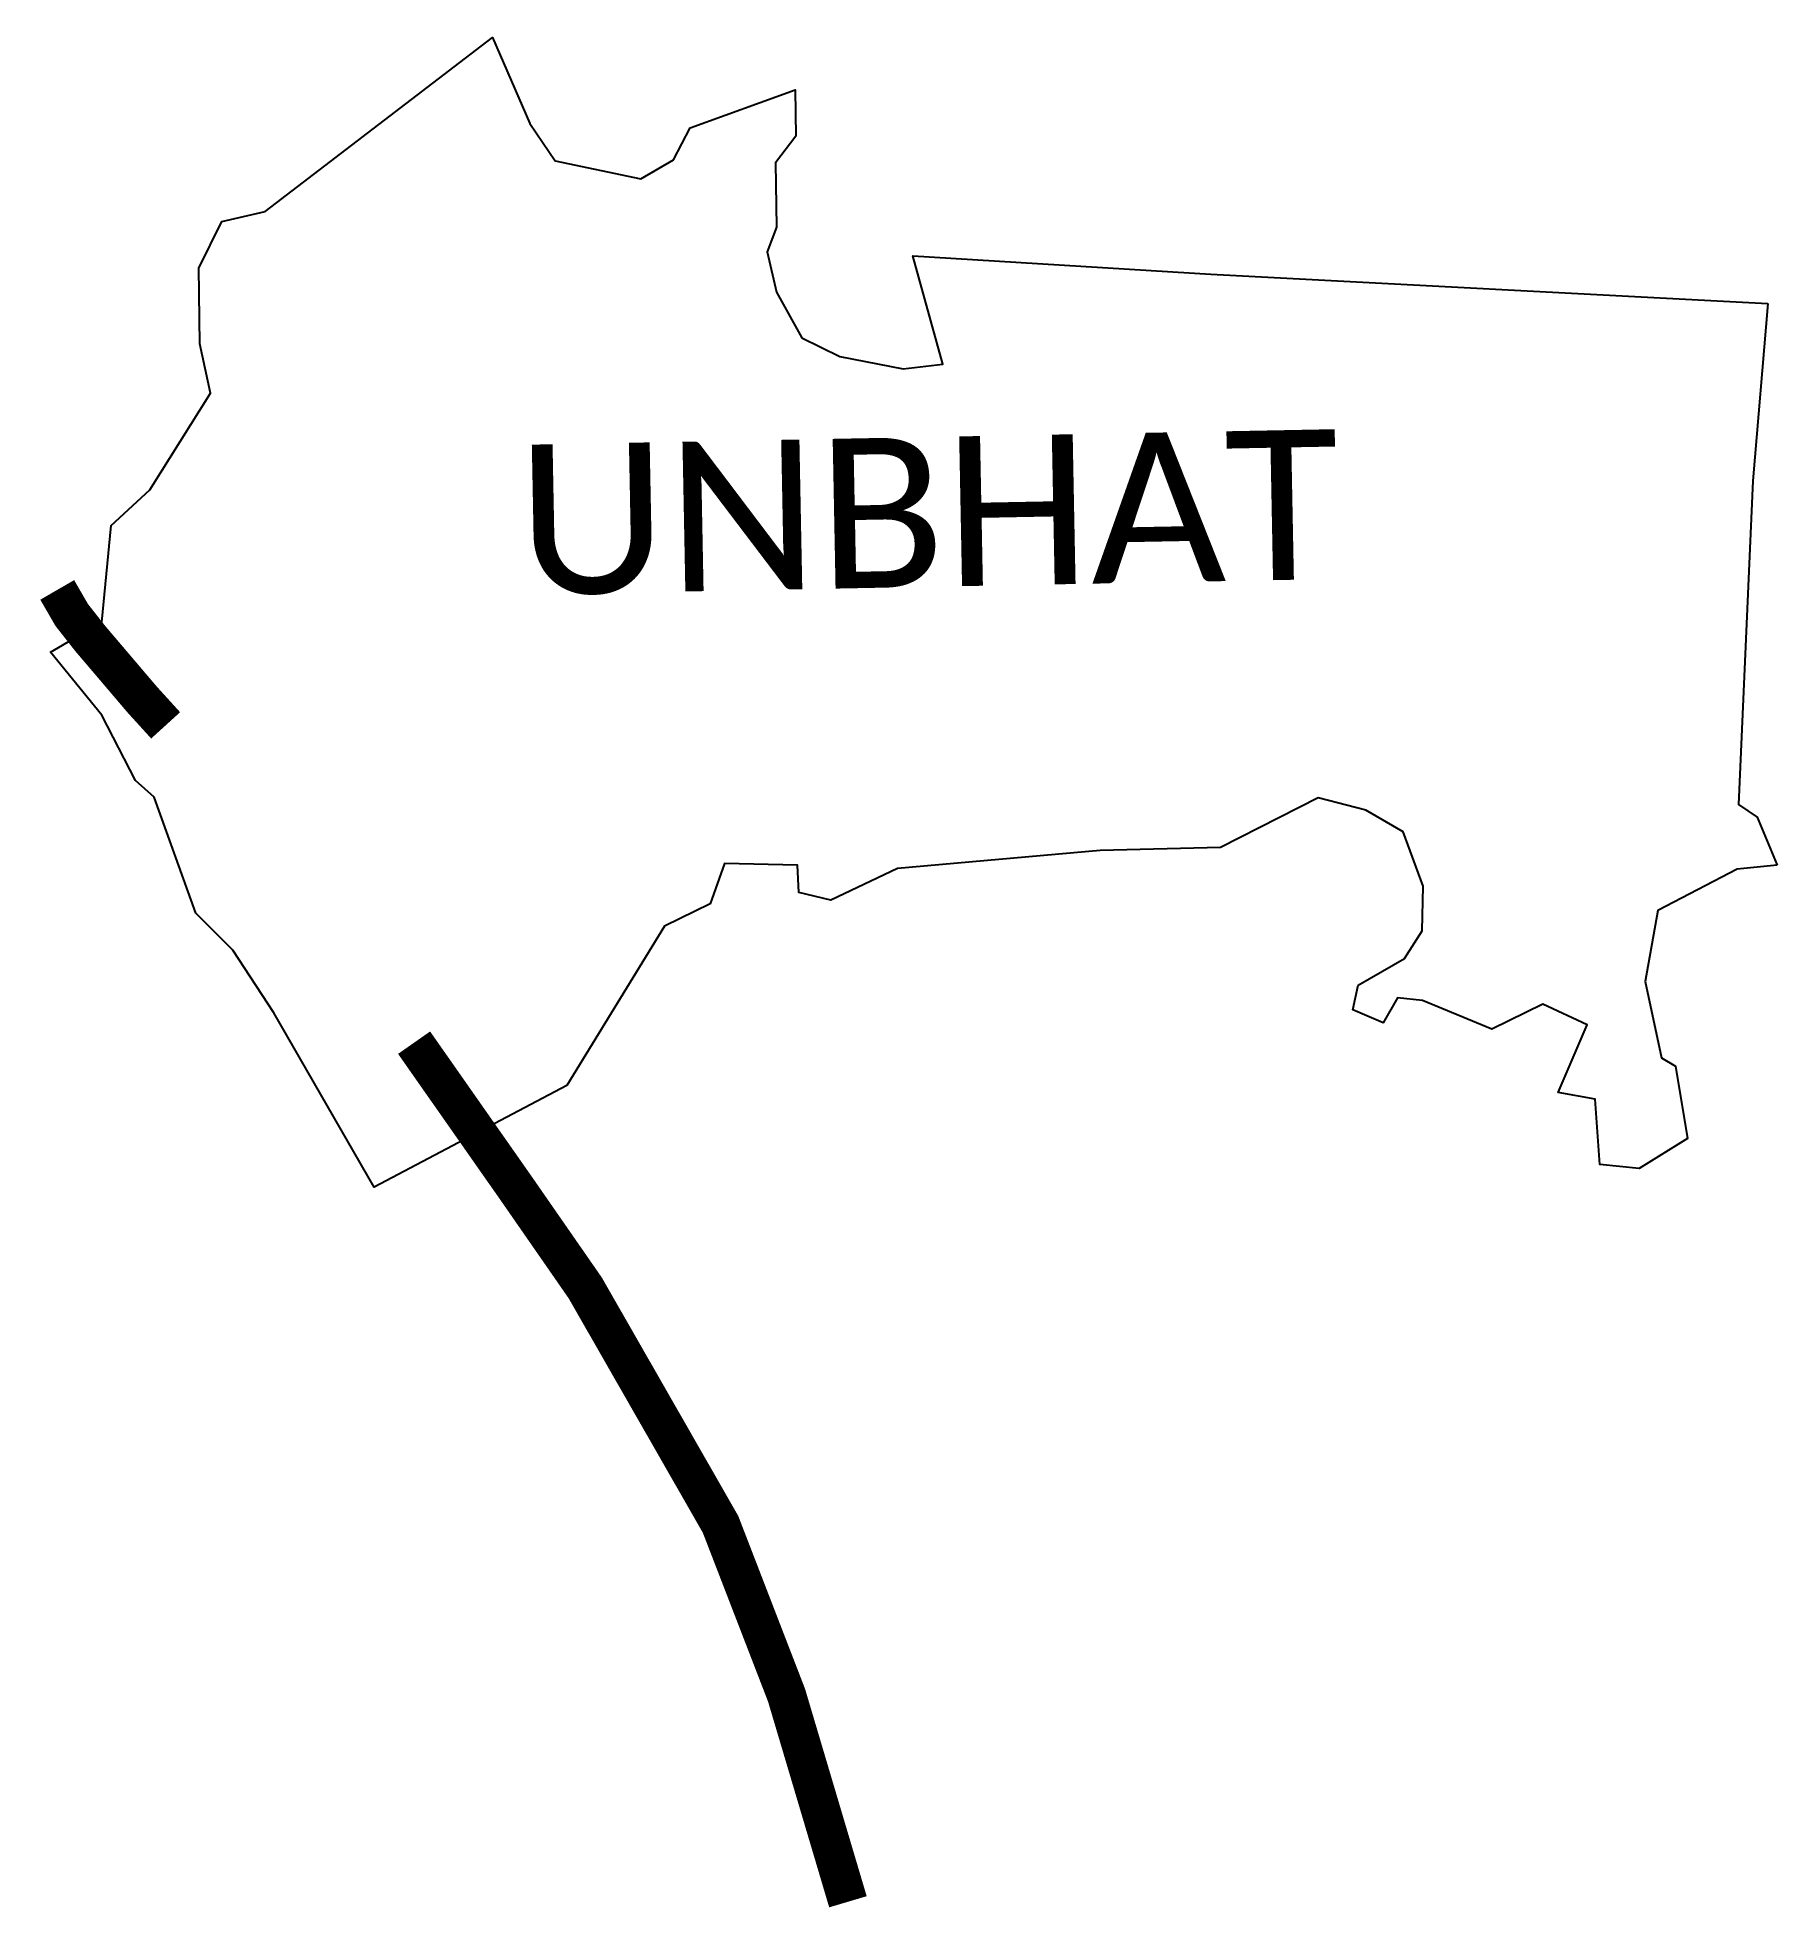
# Model space of a CAD drawing. Header units: metres. Extents: x 256475 to 258698, y 2191054 to 2193462.
import ezdxf

# ---------------------------------------------------------------- set-up
doc = ezdxf.new("R2010")
doc.units = ezdxf.units.M
doc.header["$MEASUREMENT"] = 0
for name, color, linetype in [('UNPROTECTED', 130, 'Continuous'), ('VILLAGE BOUNDRY', 3, 'Continuous'), ('VILLAGE NAME', 250, 'Continuous')]:
    doc.layers.add(name, color=color, linetype=linetype)
doc.styles.get("Standard").update_dxf_attribs({"font": 'arial.ttf'})

msp = doc.modelspace()

# ---------------------------------------------------------------- linework, layer by layer
at = {"layer": 'UNPROTECTED', "flags": 128}
for points in [[(256499.6, 2192756.5, 50, 50, 0), (256518.1, 2192724.5, 50, 50, 0), (256542, 2192694.1, 50, 50, 0), (256608.4, 2192616.1, 50, 50, 0), (256638.2, 2192583.3, 50, 50, 0)], [(256955.8, 2192177.7, 50, 50, 0), (257086.7, 2191990.8, 50, 50, 0), (257174.6, 2191864.1, 50, 50, 0), (257347.5, 2191562, 50, 50, 0), (257431.9, 2191343.5, 50, 50, 0), (257510.4, 2191079.4, 0, 0, 0)]]:
    msp.add_lwpolyline(points, format="xyseb", dxfattribs=at)
at = {"layer": 'VILLAGE BOUNDRY'}
msp.add_lwpolyline([(257974.3, 2193160), (258686.3, 2193122.7)], dxfattribs=at)
for points in [[(258698.4, 2192404.6, 0), (258647, 2192399.6, 0), (258545.7, 2192346.7, 0), (258529.5, 2192256, 0), (258550.5, 2192158.3, 0), (258568.3, 2192147.8, 0), (258583.6, 2192055.1, 0), (258522, 2192016.7, 0), (258471.7, 2192022, 0), (258465.4, 2192105.5, 0), (258418.4, 2192114, 0), (258455.3, 2192200.5, 0), (258398.8, 2192227, 0), (258333.6, 2192194.8, 0), (258244.7, 2192231.6, 0), (258213, 2192235.1, 0), (258194.6, 2192203.1, 0), (258155.6, 2192219.6, 0), (258162.7, 2192251.4, 0), (258221.7, 2192285.1, 0), (258244.3, 2192320.8, 0), (258245.7, 2192377.9, 0), (258220.1, 2192447.1, 0), (258172.5, 2192474.9, 0), (258111.6, 2192490.6, 0), (257986.5, 2192427, 0), (257832.9, 2192423.2, 0), (257573.8, 2192400.5, 0), (257488.6, 2192359.9, 0), (257447.6, 2192369.5, 0), (257445.9, 2192404.4, 0), (257352.7, 2192406.9, 0), (257334.3, 2192355, 0), (257275.8, 2192326.7, 0), (257150.9, 2192123, 0), (256904.7, 2191993, 0), (256776.4, 2192215.9, 0), (256723.9, 2192296.1, 0), (256677, 2192343.3, 0), (256623.5, 2192491.7, 0), (256599.8, 2192512.9, 0), (256556.6, 2192596.2, 0), (256490.9, 2192677.1, 0), (256556.7, 2192715.3, 0), (256568.6, 2192838.8, 0), (256617.9, 2192884.5, 0), (256695.7, 2193008, 0), (256681.7, 2193070.9, 0), (256680.5, 2193168, 0), (256710, 2193227.4, 0), (256765.3, 2193240.1, 0), (257055.9, 2193462.5, 0), (257103.7, 2193352.7, 0), (257136.2, 2193305.1, 0), (257245.6, 2193281.9, 0), (257287.4, 2193306.3, 0), (257308.7, 2193347.1, 0), (257443.1, 2193395.6, 0), (257443.6, 2193336.7, 0), (257417.8, 2193302.6, 0), (257418.9, 2193220.1, 0), (257407.2, 2193188.7, 0), (257419.2, 2193137.3, 0), (257451.4, 2193078.8, 0), (257499.9, 2193055, 0), (257581.2, 2193039.2, 0), (257631.8, 2193045.2, 0), (257593.2, 2193183.7, 0), (257974.3, 2193160, 0)], [(258686.3, 2193122.7, 0), (258667, 2192896, 0), (258648.7, 2192482, 0), (258672.7, 2192465.9, 0), (258698.4, 2192404.6, 0)]]:
    msp.add_polyline3d(points, dxfattribs=at)

# ---------------------------------------------------------------- texts
at = {"layer": 'VILLAGE NAME', "insert": (257085.9, 2192941.8), "char_height": 191.456, "attachment_point": 1, "rotation": 1.1028}
msp.add_mtext_dynamic_manual_height_columns('{\\fCalibri|b0|i0|c0|p34;UNBHAT}', width=1279.793, gutter_width=957.3, heights=[0], dxfattribs=at)

doc.saveas('drawing.dxf')
